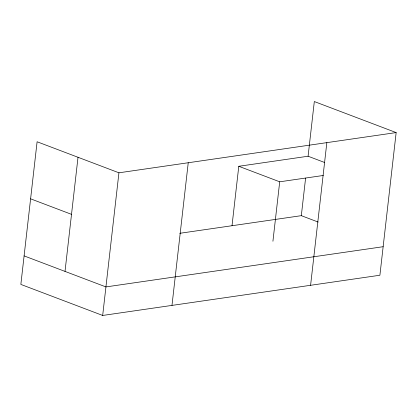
<?xml version="1.0" encoding="UTF-8"?>
<svg xmlns="http://www.w3.org/2000/svg" width="417" height="417" viewBox="0 0 417 417"><rect width="100%" height="100%" fill="white"/><g stroke="black" fill="none" stroke-linecap="round" stroke-linejoin="round"><path stroke-width="0.63" d="M65.016 271.404L78.015 157.282M102.681 315.455L118.934 172.8L396.15 132.58L379.897 275.236L102.681 315.455L20.85 284.42L37.103 141.764L118.934 172.8M171.981 305.4L188.239 162.745M232.014 225.722L238.785 166.284L308.09 156.229L324.337 162.39M272.927 241.24L279.703 181.802L323.337 175.468M179.795 233.301L301.319 215.667L305.598 178.101M308.09 156.229L314.319 101.545L396.15 132.58M310.592 285.291L326.845 142.635M383.145 246.702L105.928 286.922L24.103 255.892M238.785 166.284L279.703 181.802M301.319 215.667L318.166 222.058M30.603 198.826L71.515 214.343"/></g></svg>
